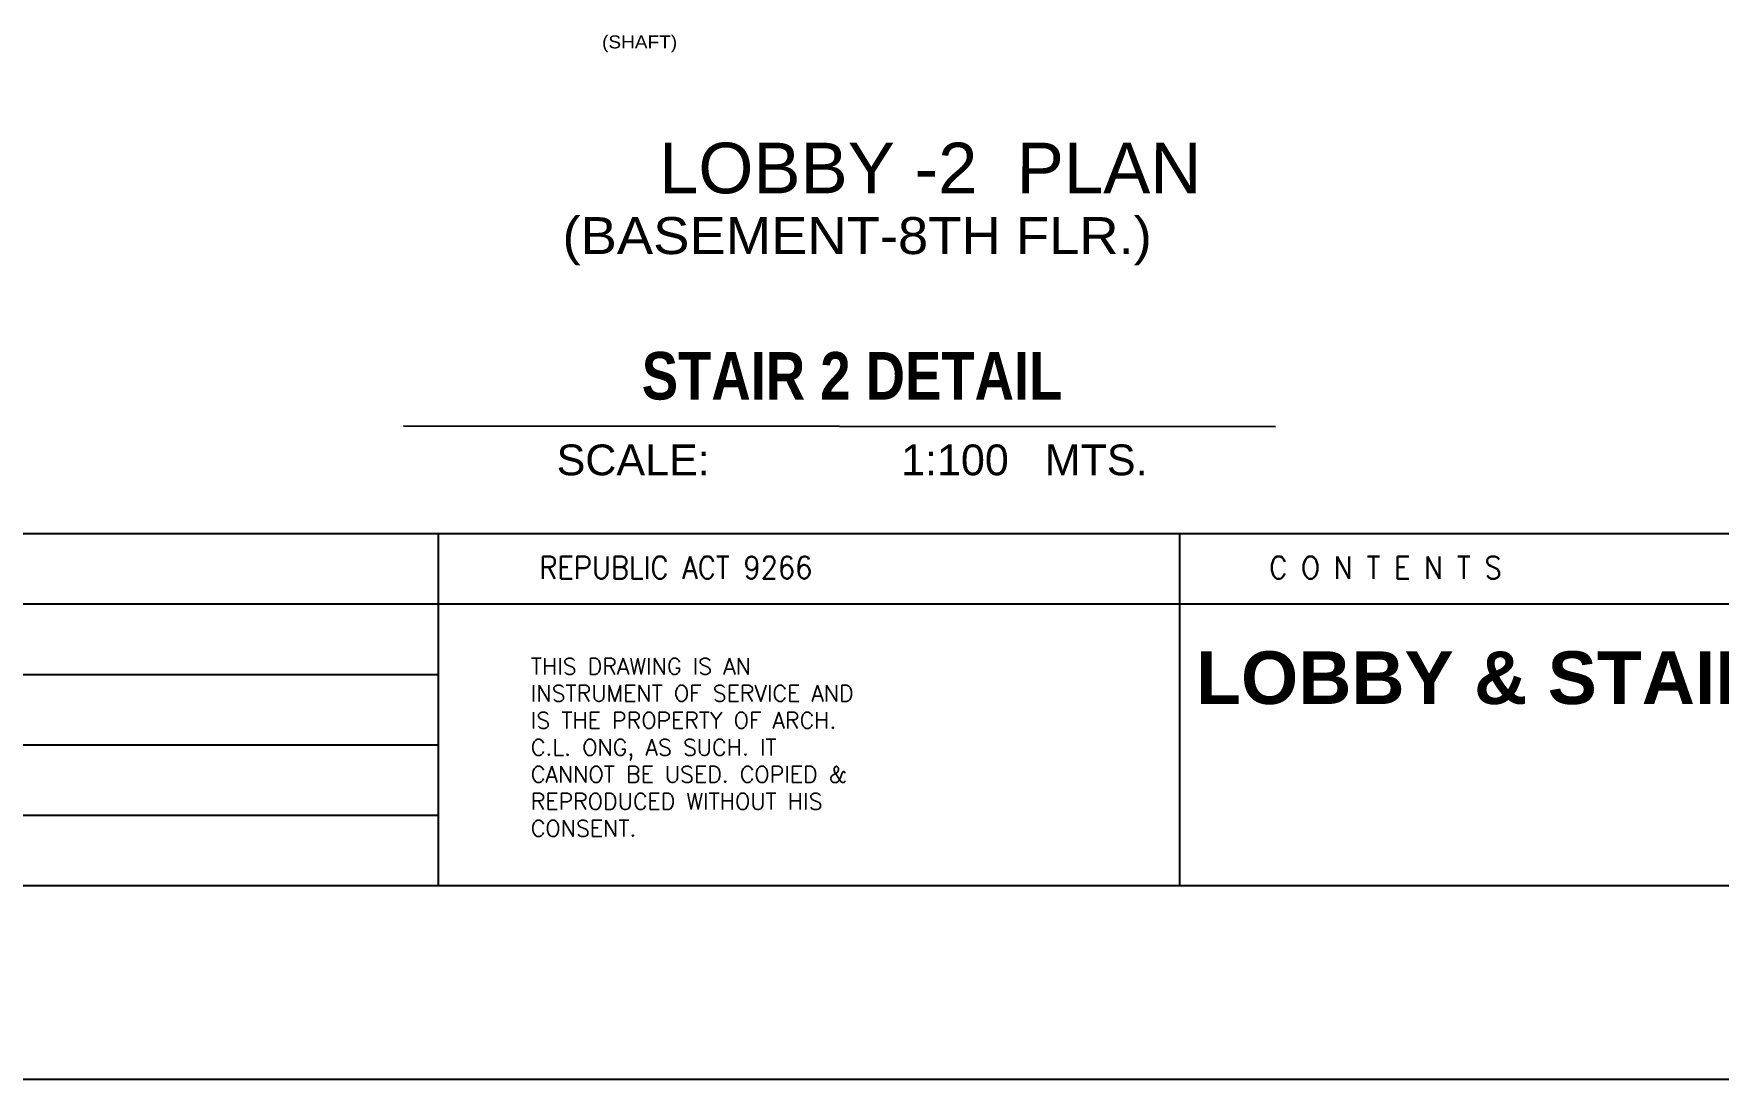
# Model space of a CAD drawing. Header units: millimetres. Extents: x 2148 to 2681, y 758 to 986.
# Drawn here: x 2540.38 to 2559.51, y 833.84 to 845.72 of the extents above; entities that cross this region are included whole.
import ezdxf
from ezdxf.enums import TextEntityAlignment as Align

# ---------------------------------------------------------------- set-up
doc = ezdxf.new("R2010")
doc.units = ezdxf.units.MM
for name, color, linetype in [('4CO', 4, 'Continuous'), ('DIM', 20, 'Continuous'), ('p-boarder', 2, 'Continuous'), ('TEXT', 6, 'Continuous'), ('TITLE', 3, 'Continuous'), ('wall', 4, 'Continuous')]:
    doc.layers.add(name, color=color, linetype=linetype)
doc.styles.add('ARIAL', font='arial.ttf')
doc.styles.add('MMTX$0$ESMX$0$X-OPTA1D', font='x-opta1d')
doc.styles.add('ROMANT', font='romant__.ttf')
doc.styles.add('SMOOTHER', font='simplex_.ttf')
doc.styles.add('SWISS', font='swissl.ttf')

# ---------------------------------------------------------------- blocks, each defined once
blk = doc.blocks.new('A$C1DB67A09')
for p in [(74.014, -78.08, 0), (74.014, -78.88, 0), (74.014, -79.68, 0), (74.014, -80.48, 0)]:
    blk.add_point(p)
at = {"layer": 'Defpoints', "ltscale": 0.5, "elevation": 0}
blk.add_lwpolyline([(7.292, -83.48), (108.892, -83.48), (108.892, -7.28), (7.292, -7.28)], close=True, dxfattribs=at)
at = {"layer": 'p-boarder', "ltscale": 0.5}
for p, q in [((74.014, -77.28, 0), (74.014, -81.28, 0)), ((74.014, -77.28, 0), (74.014, -81.28, 0)), ((82.433, -77.28, 0), (82.433, -81.28, 0)), ((65.105, -78.08, 0), (106.692, -78.08, 0)), ((65.105, -78.88, 0), (74.014, -78.88, 0)), ((26.637, -79.68, 0), (74.014, -79.68, 0)), ((65.105, -80.48, 0), (74.014, -80.48, 0))]:
    blk.add_line(p, q, dxfattribs=at)
at = {"layer": 'wall', "color": 16, "linetype": 'ByBlock', "ltscale": 1.5}
blk.add_line((9.492, -77.28, 0), (106.692, -77.28, 0), dxfattribs=at)
at = {"layer": 'wall', "color": 16, "linetype": 'ByBlock', "ltscale": 1.5, "elevation": 0}
blk.add_lwpolyline([(9.492, -81.28), (106.692, -81.28), (106.692, -9.48), (9.492, -9.48)], close=True, dxfattribs=at)
at = {"layer": 'TITLE', "style": 'SMOOTHER', "width": 0.9}
for s, p in [('REPUBLIC ACT 9266', (76.712, -77.667, 0)), ('C O N T E N T S', (84.77, -77.667, 0))]:
    blk.add_text(s, height=0.25344, dxfattribs=at).set_placement(p, align=Align.MIDDLE)
at = {"layer": 'TITLE', "insert": (75.065, -78.697, 0), "char_height": 0.184, "width": 4.10204, "attachment_point": 1, "style": 'SMOOTHER'}
blk.add_mtext('THIS DRAWING IS AN INSTRUMENT OF SERVICE AND IS THE PROPERTY OF ARCH. C.L. ONG, AS SUCH. IT CANNOT BE USED. COPIED & REPRODUCED WITHOUT HIS CONSENT.', dxfattribs=at)

msp = doc.modelspace()

# ---------------------------------------------------------------- linework, layer by layer
msp.add_line((2544.5784202, 841.2621177, 0.0000001), (2554.4791871, 841.2536845, 0.0000001))
at = {"layer": 'Defpoints', "ltscale": 0.5, "elevation": 0}
msp.add_lwpolyline([(2478.2500187, 833.8388045), (2579.8500187, 833.8388045), (2579.8500187, 910.0388045), (2478.2500187, 910.0388045)], close=True, dxfattribs=at)

# ---------------------------------------------------------------- block references
at = {"layer": 'DIM', "color": 8}
msp.add_blockref('A$C1DB67A09', (2470.958248, 917.3189005), dxfattribs=at)

# ---------------------------------------------------------------- texts
at = {"color": 2, "style": 'MMTX$0$ESMX$0$X-OPTA1D', "text_generation_flag": 6, "width": 1.1}
for s, height, p in [('(SHAFT)', 0.147, (2546.8318129, 845.5487887, 0)), ('(BASEMENT-8TH FLR.)', 0.42, (2546.3822277, 843.2125949, 0))]:
    msp.add_text(s, height=height, rotation=180, dxfattribs=at).set_placement(p)
at = {"color": 0, "insert": (2546.315565, 841.0499758, 0.0000001), "char_height": 0.35, "width": 13.819951682, "attachment_point": 1, "style": 'ARIAL'}
msp.add_mtext('{\\fArial|b0|i0|c204|p34;SCALE:        }        {\\fArial|b0|i0|c204|p34;1:}1{\\fArial|b0|i0|c204|p34;00}   {\\fArial|b0|i0|c204|p34;MTS.}', dxfattribs=at)
at = {"layer": '4CO', "insert": (2558.4535785, 838.3969182, 0), "char_height": 0.598468095, "width": 23.501105506, "attachment_point": 5, "style": 'ROMANT'}
msp.add_mtext('{\\fArial|b1|i0|c0|p34;LOBBY & STAIR DETAIL}', dxfattribs=at)
at = {"layer": 'TEXT', "style": 'SWISS'}
msp.add_text('LOBBY -2  PLAN', height=0.574945592, rotation=359.98971085, dxfattribs=at).set_placement((2547.4788701, 843.9033163))
at = {"layer": 'TEXT', "insert": (2549.6710435, 841.8263465, 0.0000001), "char_height": 0.54, "width": 27.596939197, "attachment_point": 5, "rotation": 359.98971085, "style": 'SWISS'}
msp.add_mtext('{\\fTechnicBold|b1|i0|c2|p2;STAIR 2 DETAIL}', dxfattribs=at)

doc.saveas('drawing.dxf')
